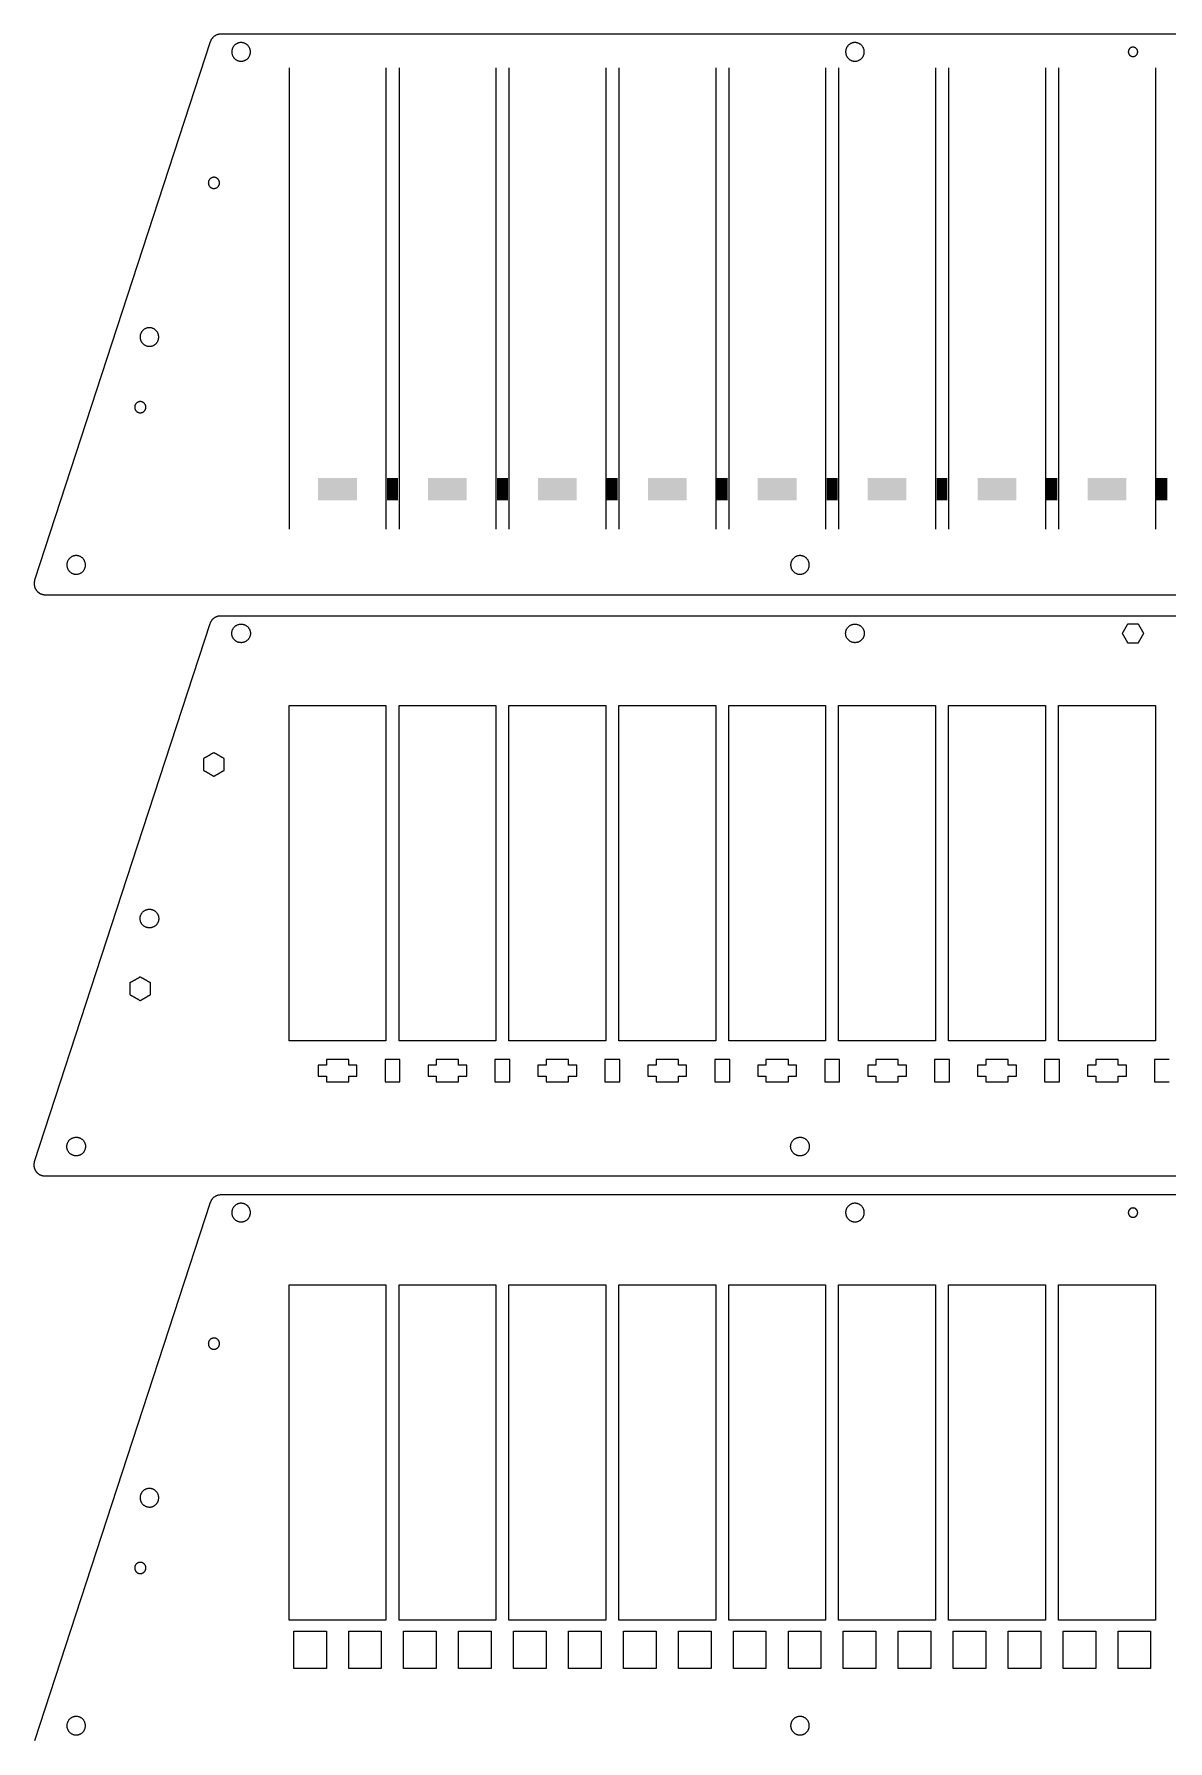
# Model space of a CAD drawing. Header units: inches. Extents: x -37.5 to 58.1, y -26.7 to 54.4.
# Drawn here: x 13.92 to 25.9, y 12.72 to 30.75 of the extents above; entities that cross this region are included whole.
import ezdxf

# ---------------------------------------------------------------- set-up
doc = ezdxf.new("R2010")
doc.units = ezdxf.units.IN
doc.header["$MEASUREMENT"] = 0
for name, color, linetype, true_color in [('black', 250, 'Continuous', 0x191919), ('cut clear acryl', 1, 'Continuous', 0xfb0007), ('cut white', 1, 'Continuous', 0xfb0007), ('Layer 06', 5, 'Continuous', 0x0000ff)]:
    doc.layers.add(name, color=color, linetype=linetype, true_color=true_color)

msp = doc.modelspace()

# ---------------------------------------------------------------- hatches: boundary and pattern name
at = {"layer": 'Layer 06', "true_color": 0x000000}
for points in [[(16.922, 26.038), (16.922, 26.061), (17.332, 26.061), (17.332, 26.037)], [(17.65, 26.038), (17.65, 26.061), (17.765, 26.061), (17.765, 26.037)], [(18.084, 26.038), (18.084, 26.061), (18.493, 26.061), (18.493, 26.037)], [(18.811, 26.038), (18.811, 26.061), (18.927, 26.061), (18.927, 26.037)], [(19.245, 26.038), (19.245, 26.061), (19.654, 26.061), (19.654, 26.037)], [(19.972, 26.038), (19.972, 26.061), (20.088, 26.061), (20.088, 26.037)], [(20.406, 26.038), (20.406, 26.061), (20.816, 26.061), (20.816, 26.037)], [(21.134, 26.038), (21.134, 26.061), (21.25, 26.061), (21.25, 26.037)], [(21.568, 26.038), (21.568, 26.061), (21.977, 26.061), (21.977, 26.037)], [(22.295, 26.038), (22.295, 26.061), (22.411, 26.061), (22.411, 26.037)], [(22.729, 26.038), (22.729, 26.061), (23.139, 26.061), (23.139, 26.037)], [(23.457, 26.038), (23.457, 26.061), (23.572, 26.061), (23.572, 26.037)], [(23.891, 26.038), (23.891, 26.061), (24.3, 26.061), (24.3, 26.037)], [(24.618, 26.038), (24.618, 26.061), (24.734, 26.061), (24.734, 26.037)], [(25.052, 26.038), (25.052, 26.061), (25.462, 26.061), (25.462, 26.037)], [(25.78, 26.038), (25.78, 26.061), (25.895, 26.061), (25.895, 26.037)]]:
    msp.add_hatch(color=18, dxfattribs=at).paths.add_polyline_path(points, flags=0)
at = {"layer": 'Layer 06', "true_color": 0x141414}
for points in [[(16.922, 26.014), (16.922, 26.038), (17.332, 26.037), (17.332, 26.014)], [(17.65, 26.014), (17.65, 26.038), (17.765, 26.037), (17.765, 26.014)], [(18.084, 26.014), (18.084, 26.038), (18.493, 26.037), (18.493, 26.014)], [(18.811, 26.014), (18.811, 26.038), (18.927, 26.037), (18.927, 26.014)], [(19.245, 26.014), (19.245, 26.038), (19.654, 26.037), (19.654, 26.014)], [(19.972, 26.014), (19.972, 26.038), (20.088, 26.037), (20.088, 26.014)], [(20.406, 26.014), (20.406, 26.038), (20.816, 26.037), (20.816, 26.014)], [(21.134, 26.014), (21.134, 26.038), (21.25, 26.037), (21.25, 26.014)], [(21.568, 26.014), (21.568, 26.038), (21.977, 26.037), (21.977, 26.014)], [(22.295, 26.014), (22.295, 26.038), (22.411, 26.037), (22.411, 26.014)], [(22.729, 26.014), (22.729, 26.038), (23.139, 26.037), (23.139, 26.014)], [(23.457, 26.014), (23.457, 26.038), (23.572, 26.037), (23.572, 26.014)], [(23.891, 26.014), (23.891, 26.038), (24.3, 26.037), (24.3, 26.014)], [(24.618, 26.014), (24.618, 26.038), (24.734, 26.037), (24.734, 26.014)], [(25.052, 26.014), (25.052, 26.038), (25.462, 26.037), (25.462, 26.014)], [(25.78, 26.014), (25.78, 26.038), (25.895, 26.037), (25.895, 26.014)]]:
    msp.add_hatch(color=250, dxfattribs=at).paths.add_polyline_path(points, flags=0)
at = {"layer": 'Layer 06', "true_color": 0x2d2d2d}
for points in [[(16.922, 25.99), (16.922, 26.014), (17.332, 26.014), (17.332, 25.99)], [(17.65, 25.99), (17.65, 26.014), (17.765, 26.014), (17.765, 25.99)], [(18.084, 25.99), (18.084, 26.014), (18.493, 26.014), (18.493, 25.99)], [(18.811, 25.99), (18.811, 26.014), (18.927, 26.014), (18.927, 25.99)], [(19.245, 25.99), (19.245, 26.014), (19.654, 26.014), (19.654, 25.99)], [(19.972, 25.99), (19.972, 26.014), (20.088, 26.014), (20.088, 25.99)], [(20.406, 25.99), (20.406, 26.014), (20.816, 26.014), (20.816, 25.99)], [(21.134, 25.99), (21.134, 26.014), (21.25, 26.014), (21.25, 25.99)], [(21.568, 25.99), (21.568, 26.014), (21.977, 26.014), (21.977, 25.99)], [(22.295, 25.99), (22.295, 26.014), (22.411, 26.014), (22.411, 25.99)], [(22.729, 25.99), (22.729, 26.014), (23.139, 26.014), (23.139, 25.99)], [(23.457, 25.99), (23.457, 26.014), (23.572, 26.014), (23.572, 25.99)], [(23.891, 25.99), (23.891, 26.014), (24.3, 26.014), (24.3, 25.99)], [(24.618, 25.99), (24.618, 26.014), (24.734, 26.014), (24.734, 25.99)], [(25.052, 25.99), (25.052, 26.014), (25.462, 26.014), (25.462, 25.99)], [(25.78, 25.99), (25.78, 26.014), (25.895, 26.014), (25.895, 25.99)]]:
    msp.add_hatch(color=250, dxfattribs=at).paths.add_polyline_path(points, flags=0)
at = {"layer": 'Layer 06', "true_color": 0x3c3c3c}
for points in [[(16.922, 25.967), (16.922, 25.99), (17.332, 25.99), (17.332, 25.967)], [(17.65, 25.967), (17.65, 25.99), (17.765, 25.99), (17.765, 25.967)], [(18.084, 25.967), (18.084, 25.99), (18.493, 25.99), (18.493, 25.967)], [(18.811, 25.967), (18.811, 25.99), (18.927, 25.99), (18.927, 25.967)], [(19.245, 25.967), (19.245, 25.99), (19.654, 25.99), (19.654, 25.967)], [(19.972, 25.967), (19.972, 25.99), (20.088, 25.99), (20.088, 25.967)], [(20.406, 25.967), (20.406, 25.99), (20.816, 25.99), (20.816, 25.967)], [(21.134, 25.967), (21.134, 25.99), (21.25, 25.99), (21.25, 25.967)], [(21.568, 25.967), (21.568, 25.99), (21.977, 25.99), (21.977, 25.967)], [(22.295, 25.967), (22.295, 25.99), (22.411, 25.99), (22.411, 25.967)], [(22.729, 25.967), (22.729, 25.99), (23.139, 25.99), (23.139, 25.967)], [(23.457, 25.967), (23.457, 25.99), (23.572, 25.99), (23.572, 25.967)], [(23.891, 25.967), (23.891, 25.99), (24.3, 25.99), (24.3, 25.967)], [(24.618, 25.967), (24.618, 25.99), (24.734, 25.99), (24.734, 25.967)], [(25.052, 25.967), (25.052, 25.99), (25.462, 25.99), (25.462, 25.967)], [(25.78, 25.967), (25.78, 25.99), (25.895, 25.99), (25.895, 25.967)]]:
    msp.add_hatch(color=250, dxfattribs=at).paths.add_polyline_path(points, flags=0)
at = {"layer": 'Layer 06', "true_color": 0x505050}
for points in [[(16.922, 25.943), (16.922, 25.967), (17.332, 25.967), (17.332, 25.943)], [(17.65, 25.943), (17.65, 25.967), (17.765, 25.967), (17.765, 25.943)], [(18.084, 25.943), (18.084, 25.967), (18.493, 25.967), (18.493, 25.943)], [(18.811, 25.943), (18.811, 25.967), (18.927, 25.967), (18.927, 25.943)], [(19.245, 25.943), (19.245, 25.967), (19.654, 25.967), (19.654, 25.943)], [(19.972, 25.943), (19.972, 25.967), (20.088, 25.967), (20.088, 25.943)], [(20.406, 25.943), (20.406, 25.967), (20.816, 25.967), (20.816, 25.943)], [(21.134, 25.943), (21.134, 25.967), (21.25, 25.967), (21.25, 25.943)], [(21.568, 25.943), (21.568, 25.967), (21.977, 25.967), (21.977, 25.943)], [(22.295, 25.943), (22.295, 25.967), (22.411, 25.967), (22.411, 25.943)], [(22.729, 25.943), (22.729, 25.967), (23.139, 25.967), (23.139, 25.943)], [(23.457, 25.943), (23.457, 25.967), (23.572, 25.967), (23.572, 25.943)], [(23.891, 25.943), (23.891, 25.967), (24.3, 25.967), (24.3, 25.943)], [(24.618, 25.943), (24.618, 25.967), (24.734, 25.967), (24.734, 25.943)], [(25.052, 25.943), (25.052, 25.967), (25.462, 25.967), (25.462, 25.943)], [(25.78, 25.943), (25.78, 25.967), (25.895, 25.967), (25.895, 25.943)]]:
    msp.add_hatch(color=251, dxfattribs=at).paths.add_polyline_path(points, flags=0)
at = {"layer": 'Layer 06', "true_color": 0x5f5f5f}
for points in [[(16.922, 25.943), (17.332, 25.943), (17.332, 25.919), (16.922, 25.92)], [(17.65, 25.943), (17.765, 25.943), (17.765, 25.919), (17.65, 25.92)], [(18.084, 25.943), (18.493, 25.943), (18.493, 25.919), (18.084, 25.92)], [(18.811, 25.943), (18.927, 25.943), (18.927, 25.919), (18.811, 25.92)], [(19.245, 25.943), (19.654, 25.943), (19.654, 25.919), (19.245, 25.92)], [(19.972, 25.943), (20.088, 25.943), (20.088, 25.919), (19.972, 25.92)], [(20.406, 25.943), (20.816, 25.943), (20.816, 25.919), (20.406, 25.92)], [(21.134, 25.943), (21.25, 25.943), (21.25, 25.919), (21.134, 25.92)], [(21.568, 25.943), (21.977, 25.943), (21.977, 25.919), (21.568, 25.92)], [(22.295, 25.943), (22.411, 25.943), (22.411, 25.919), (22.295, 25.92)], [(22.729, 25.943), (23.139, 25.943), (23.139, 25.919), (22.729, 25.92)], [(23.457, 25.943), (23.572, 25.943), (23.572, 25.919), (23.457, 25.92)], [(23.891, 25.943), (24.3, 25.943), (24.3, 25.919), (23.891, 25.92)], [(24.618, 25.943), (24.734, 25.943), (24.734, 25.919), (24.618, 25.92)], [(25.052, 25.943), (25.462, 25.943), (25.462, 25.919), (25.052, 25.92)], [(25.78, 25.943), (25.895, 25.943), (25.895, 25.919), (25.78, 25.92)]]:
    msp.add_hatch(color=251, dxfattribs=at).paths.add_polyline_path(points, flags=0)
at = {"layer": 'Layer 06', "true_color": 0x7d7d7d}
for points in [[(16.922, 25.896), (16.922, 25.92), (17.332, 25.919), (17.332, 25.896)], [(17.65, 25.896), (17.65, 25.92), (17.765, 25.919), (17.765, 25.896)], [(18.084, 25.896), (18.084, 25.92), (18.493, 25.919), (18.493, 25.896)], [(18.811, 25.896), (18.811, 25.92), (18.927, 25.919), (18.927, 25.896)], [(19.245, 25.896), (19.245, 25.92), (19.654, 25.919), (19.654, 25.896)], [(19.972, 25.896), (19.972, 25.92), (20.088, 25.919), (20.088, 25.896)], [(20.406, 25.896), (20.406, 25.92), (20.816, 25.919), (20.816, 25.896)], [(21.134, 25.896), (21.134, 25.92), (21.25, 25.919), (21.25, 25.896)], [(21.568, 25.896), (21.568, 25.92), (21.977, 25.919), (21.977, 25.896)], [(22.295, 25.896), (22.295, 25.92), (22.411, 25.919), (22.411, 25.896)], [(22.729, 25.896), (22.729, 25.92), (23.139, 25.919), (23.139, 25.896)], [(23.457, 25.896), (23.457, 25.92), (23.572, 25.919), (23.572, 25.896)], [(23.891, 25.896), (23.891, 25.92), (24.3, 25.919), (24.3, 25.896)], [(24.618, 25.896), (24.618, 25.92), (24.734, 25.919), (24.734, 25.896)], [(25.052, 25.896), (25.052, 25.92), (25.462, 25.919), (25.462, 25.896)], [(25.78, 25.896), (25.78, 25.92), (25.895, 25.919), (25.895, 25.896)]]:
    msp.add_hatch(color=8, dxfattribs=at).paths.add_polyline_path(points, flags=0)
at = {"layer": 'Layer 06', "true_color": 0x969696}
for points in [[(16.922, 25.872), (16.922, 25.896), (17.332, 25.896), (17.332, 25.872)], [(17.65, 25.872), (17.65, 25.896), (17.765, 25.896), (17.765, 25.872)], [(18.084, 25.872), (18.084, 25.896), (18.493, 25.896), (18.493, 25.872)], [(18.811, 25.872), (18.811, 25.896), (18.927, 25.896), (18.927, 25.872)], [(19.245, 25.872), (19.245, 25.896), (19.654, 25.896), (19.654, 25.872)], [(19.972, 25.872), (19.972, 25.896), (20.088, 25.896), (20.088, 25.872)], [(20.406, 25.872), (20.406, 25.896), (20.816, 25.896), (20.816, 25.872)], [(21.134, 25.872), (21.134, 25.896), (21.25, 25.896), (21.25, 25.872)], [(21.568, 25.872), (21.568, 25.896), (21.977, 25.896), (21.977, 25.872)], [(22.295, 25.872), (22.295, 25.896), (22.411, 25.896), (22.411, 25.872)], [(22.729, 25.872), (22.729, 25.896), (23.139, 25.896), (23.139, 25.872)], [(23.457, 25.872), (23.457, 25.896), (23.572, 25.896), (23.572, 25.872)], [(23.891, 25.872), (23.891, 25.896), (24.3, 25.896), (24.3, 25.872)], [(24.618, 25.872), (24.618, 25.896), (24.734, 25.896), (24.734, 25.872)], [(25.052, 25.872), (25.052, 25.896), (25.462, 25.896), (25.462, 25.872)], [(25.78, 25.872), (25.78, 25.896), (25.895, 25.896), (25.895, 25.872)]]:
    msp.add_hatch(color=252, dxfattribs=at).paths.add_polyline_path(points, flags=0)
at = {"layer": 'Layer 06', "true_color": 0xafafaf}
for points in [[(16.922, 25.872), (17.332, 25.872), (17.332, 25.848), (16.922, 25.849)], [(17.65, 25.872), (17.765, 25.872), (17.765, 25.848), (17.65, 25.849)], [(18.084, 25.872), (18.493, 25.872), (18.493, 25.848), (18.084, 25.849)], [(18.811, 25.872), (18.927, 25.872), (18.927, 25.848), (18.811, 25.849)], [(19.245, 25.872), (19.654, 25.872), (19.654, 25.848), (19.245, 25.849)], [(19.972, 25.872), (20.088, 25.872), (20.088, 25.848), (19.972, 25.849)], [(20.406, 25.872), (20.816, 25.872), (20.816, 25.848), (20.406, 25.849)], [(21.134, 25.872), (21.25, 25.872), (21.25, 25.848), (21.134, 25.849)], [(21.568, 25.872), (21.977, 25.872), (21.977, 25.848), (21.568, 25.849)], [(22.295, 25.872), (22.411, 25.872), (22.411, 25.848), (22.295, 25.849)], [(22.729, 25.872), (23.139, 25.872), (23.139, 25.848), (22.729, 25.849)], [(23.457, 25.872), (23.572, 25.872), (23.572, 25.848), (23.457, 25.849)], [(23.891, 25.872), (24.3, 25.872), (24.3, 25.848), (23.891, 25.849)], [(24.618, 25.872), (24.734, 25.872), (24.734, 25.848), (24.618, 25.849)], [(25.052, 25.872), (25.462, 25.872), (25.462, 25.848), (25.052, 25.849)], [(25.78, 25.872), (25.895, 25.872), (25.895, 25.848), (25.78, 25.849)]]:
    msp.add_hatch(color=253, dxfattribs=at).paths.add_polyline_path(points, flags=0)
at = {"layer": 'Layer 06', "true_color": 0xc8c8c8}
for points in [[(16.922, 25.849), (17.332, 25.848), (17.332, 25.825), (16.922, 25.825)], [(17.65, 25.849), (17.765, 25.848), (17.765, 25.825), (17.65, 25.825)], [(18.084, 25.849), (18.493, 25.848), (18.493, 25.825), (18.084, 25.825)], [(18.811, 25.849), (18.927, 25.848), (18.927, 25.825), (18.811, 25.825)], [(19.245, 25.849), (19.654, 25.848), (19.654, 25.825), (19.245, 25.825)], [(19.972, 25.849), (20.088, 25.848), (20.088, 25.825), (19.972, 25.825)], [(20.406, 25.849), (20.816, 25.848), (20.816, 25.825), (20.406, 25.825)], [(21.134, 25.849), (21.25, 25.848), (21.25, 25.825), (21.134, 25.825)], [(21.568, 25.849), (21.977, 25.848), (21.977, 25.825), (21.568, 25.825)], [(22.295, 25.849), (22.411, 25.848), (22.411, 25.825), (22.295, 25.825)], [(22.729, 25.849), (23.139, 25.848), (23.139, 25.825), (22.729, 25.825)], [(23.457, 25.849), (23.572, 25.848), (23.572, 25.825), (23.457, 25.825)], [(23.891, 25.849), (24.3, 25.848), (24.3, 25.825), (23.891, 25.825)], [(24.618, 25.849), (24.734, 25.848), (24.734, 25.825), (24.618, 25.825)], [(25.052, 25.849), (25.462, 25.848), (25.462, 25.825), (25.052, 25.825)], [(25.78, 25.849), (25.895, 25.848), (25.895, 25.825), (25.78, 25.825)]]:
    msp.add_hatch(color=9, dxfattribs=at).paths.add_polyline_path(points, flags=0)

# ---------------------------------------------------------------- linework, layer by layer
at = {"layer": 'black'}
for points in [[(16.615, 20.114), (16.615, 21.885), (16.615, 23.657)], [(16.615, 23.657), (17.127, 23.657), (17.639, 23.657)], [(17.639, 23.657), (17.639, 21.885), (17.639, 20.114)], [(17.777, 20.114), (17.777, 21.885), (17.777, 23.657)], [(17.777, 23.657), (18.288, 23.657), (18.8, 23.657)], [(18.8, 23.657), (18.8, 21.885), (18.8, 20.114)], [(18.938, 20.114), (18.938, 21.885), (18.938, 23.657)], [(18.938, 23.657), (19.45, 23.657), (19.962, 23.657)], [(19.962, 23.657), (19.962, 21.885), (19.962, 20.114)], [(20.099, 20.114), (20.099, 21.885), (20.099, 23.657)], [(20.099, 23.657), (20.611, 23.657), (21.123, 23.657)], [(21.123, 23.657), (21.123, 21.885), (21.123, 20.114)], [(21.261, 20.114), (21.261, 21.885), (21.261, 23.657)], [(21.261, 23.657), (21.773, 23.657), (22.284, 23.657)], [(22.284, 23.657), (22.284, 21.885), (22.284, 20.114)], [(22.422, 20.114), (22.422, 21.885), (22.422, 23.657)], [(22.422, 23.657), (22.934, 23.657), (23.446, 23.657)], [(23.446, 23.657), (23.446, 21.885), (23.446, 20.114)], [(23.584, 20.114), (23.584, 21.885), (23.584, 23.657)], [(23.584, 23.657), (24.095, 23.657), (24.607, 23.657)], [(24.607, 23.657), (24.607, 21.885), (24.607, 20.114)], [(24.745, 20.114), (24.745, 21.885), (24.745, 23.657)], [(24.745, 23.657), (25.257, 23.657), (25.769, 23.657)], [(25.769, 23.657), (25.769, 21.885), (25.769, 20.114)], [(17.639, 20.114), (17.127, 20.114), (16.615, 20.114)], [(18.8, 20.114), (18.288, 20.114), (17.777, 20.114)], [(19.962, 20.114), (19.45, 20.114), (18.938, 20.114)], [(21.123, 20.114), (20.611, 20.114), (20.099, 20.114)], [(22.284, 20.114), (21.773, 20.114), (21.261, 20.114)], [(23.446, 20.114), (22.934, 20.114), (22.422, 20.114)], [(24.607, 20.114), (24.095, 20.114), (23.584, 20.114)], [(25.769, 20.114), (25.257, 20.114), (24.745, 20.114)]]:
    msp.add_open_spline(points, degree=2, dxfattribs=at)
at = {"layer": 'cut clear acryl'}
for p, q in [((16.615, 30.394), (16.615, 25.519)), ((17.639, 30.394), (17.639, 25.519)), ((17.777, 30.394), (17.777, 25.519)), ((18.8, 30.394), (18.8, 25.519)), ((18.938, 30.394), (18.938, 25.519)), ((19.962, 30.394), (19.962, 25.519)), ((20.099, 30.394), (20.099, 25.519)), ((21.123, 30.394), (21.123, 25.519)), ((21.261, 30.394), (21.261, 25.519)), ((22.284, 30.394), (22.284, 25.519)), ((22.422, 30.394), (22.422, 25.519)), ((23.446, 30.394), (23.446, 25.519)), ((23.584, 30.394), (23.584, 25.519)), ((24.607, 30.394), (24.607, 25.519)), ((24.745, 30.394), (24.745, 25.519)), ((25.769, 30.394), (25.769, 25.519))]:
    msp.add_line(p, q, dxfattribs=at)
at = {"layer": 'cut white'}
for p, q in [((15.782, 30.669), (15.015, 28.317)), ((15.015, 28.317), (13.927, 24.982)), ((15.015, 22.173), (15.782, 24.525)), ((13.927, 18.838), (15.015, 22.173)), ((15.782, 18.405), (15.015, 16.053)), ((15.015, 16.053), (13.927, 12.718))]:
    msp.add_line(p, q, dxfattribs=at)
for points in [[(15.894, 30.751), (15.809, 30.751), (15.782, 30.669)], [(15.782, 24.525), (15.809, 24.606), (15.894, 24.606)], [(15.894, 18.486), (15.809, 18.486), (15.782, 18.405)]]:
    msp.add_rational_spline(points, [1, 0.809348720072, 1], degree=2, dxfattribs=at)
for points in [[(35.781, 30.751), (25.838, 30.751), (15.894, 30.751)], [(14.04, 24.827), (25.838, 24.827), (37.636, 24.827)], [(15.894, 24.606), (25.838, 24.606), (35.781, 24.606)], [(25.476, 24.517), (25.447, 24.468), (25.419, 24.419)], [(25.419, 24.419), (25.447, 24.37), (25.476, 24.321)], [(25.589, 24.517), (25.532, 24.517), (25.476, 24.517)], [(25.646, 24.419), (25.618, 24.468), (25.589, 24.517)], [(25.589, 24.321), (25.618, 24.37), (25.646, 24.419)], [(25.476, 24.321), (25.532, 24.321), (25.589, 24.321)], [(15.821, 23.159), (15.766, 23.128), (15.712, 23.097)], [(15.712, 23.097), (15.712, 23.034), (15.712, 22.972)], [(15.929, 23.097), (15.875, 23.128), (15.821, 23.159)], [(15.929, 22.972), (15.929, 23.034), (15.929, 23.097)], [(15.712, 22.972), (15.766, 22.941), (15.821, 22.909)], [(15.821, 22.909), (15.875, 22.941), (15.929, 22.972)], [(15.043, 20.789), (14.989, 20.758), (14.934, 20.727)], [(15.151, 20.727), (15.097, 20.758), (15.043, 20.789)], [(14.934, 20.727), (14.934, 20.664), (14.934, 20.602)], [(14.934, 20.602), (14.989, 20.571), (15.043, 20.539)], [(15.043, 20.539), (15.097, 20.571), (15.151, 20.602)], [(15.151, 20.602), (15.151, 20.664), (15.151, 20.727)], [(17.009, 19.858), (16.966, 19.858), (16.922, 19.858)], [(16.922, 19.858), (16.922, 19.799), (16.922, 19.74)], [(17.245, 19.917), (17.127, 19.917), (17.009, 19.917)], [(17.009, 19.917), (17.009, 19.887), (17.009, 19.858)], [(17.245, 19.858), (17.245, 19.887), (17.245, 19.917)], [(17.332, 19.858), (17.288, 19.858), (17.245, 19.858)], [(17.332, 19.74), (17.332, 19.799), (17.332, 19.858)], [(17.629, 19.917), (17.629, 19.799), (17.629, 19.681)], [(17.786, 19.917), (17.708, 19.917), (17.629, 19.917)], [(17.786, 19.681), (17.786, 19.799), (17.786, 19.917)], [(18.17, 19.858), (18.127, 19.858), (18.084, 19.858)], [(18.084, 19.858), (18.084, 19.799), (18.084, 19.74)], [(18.406, 19.917), (18.288, 19.917), (18.17, 19.917)], [(18.17, 19.917), (18.17, 19.887), (18.17, 19.858)], [(18.406, 19.858), (18.406, 19.887), (18.406, 19.917)], [(18.493, 19.858), (18.45, 19.858), (18.406, 19.858)], [(18.493, 19.74), (18.493, 19.799), (18.493, 19.858)], [(18.948, 19.917), (18.869, 19.917), (18.79, 19.917)], [(18.79, 19.917), (18.79, 19.799), (18.79, 19.681)], [(18.948, 19.681), (18.948, 19.799), (18.948, 19.917)], [(19.332, 19.858), (19.288, 19.858), (19.245, 19.858)], [(19.245, 19.858), (19.245, 19.799), (19.245, 19.74)], [(19.568, 19.917), (19.45, 19.917), (19.332, 19.917)], [(19.332, 19.917), (19.332, 19.887), (19.332, 19.858)], [(19.568, 19.858), (19.568, 19.887), (19.568, 19.917)], [(19.654, 19.858), (19.611, 19.858), (19.568, 19.858)], [(19.654, 19.74), (19.654, 19.799), (19.654, 19.858)], [(19.952, 19.917), (19.952, 19.799), (19.952, 19.681)], [(20.109, 19.917), (20.03, 19.917), (19.952, 19.917)], [(20.109, 19.681), (20.109, 19.799), (20.109, 19.917)], [(20.493, 19.858), (20.45, 19.858), (20.406, 19.858)], [(20.406, 19.858), (20.406, 19.799), (20.406, 19.74)], [(20.729, 19.917), (20.611, 19.917), (20.493, 19.917)], [(20.493, 19.917), (20.493, 19.887), (20.493, 19.858)], [(20.729, 19.858), (20.729, 19.887), (20.729, 19.917)], [(20.816, 19.858), (20.773, 19.858), (20.729, 19.858)], [(20.816, 19.74), (20.816, 19.799), (20.816, 19.858)], [(21.271, 19.917), (21.192, 19.917), (21.113, 19.917)], [(21.113, 19.917), (21.113, 19.799), (21.113, 19.681)], [(21.271, 19.681), (21.271, 19.799), (21.271, 19.917)], [(21.654, 19.858), (21.611, 19.858), (21.568, 19.858)], [(21.568, 19.858), (21.568, 19.799), (21.568, 19.74)], [(21.891, 19.917), (21.773, 19.917), (21.654, 19.917)], [(21.654, 19.917), (21.654, 19.887), (21.654, 19.858)], [(21.891, 19.858), (21.891, 19.887), (21.891, 19.917)], [(21.977, 19.858), (21.934, 19.858), (21.891, 19.858)], [(21.977, 19.74), (21.977, 19.799), (21.977, 19.858)], [(22.275, 19.917), (22.275, 19.799), (22.275, 19.681)], [(22.432, 19.917), (22.353, 19.917), (22.275, 19.917)], [(22.432, 19.681), (22.432, 19.799), (22.432, 19.917)], [(22.816, 19.858), (22.773, 19.858), (22.729, 19.858)], [(22.729, 19.858), (22.729, 19.799), (22.729, 19.74)], [(23.052, 19.917), (22.934, 19.917), (22.816, 19.917)], [(22.816, 19.917), (22.816, 19.887), (22.816, 19.858)], [(23.052, 19.858), (23.052, 19.887), (23.052, 19.917)], [(23.139, 19.858), (23.095, 19.858), (23.052, 19.858)], [(23.139, 19.74), (23.139, 19.799), (23.139, 19.858)], [(23.593, 19.917), (23.515, 19.917), (23.436, 19.917)], [(23.436, 19.917), (23.436, 19.799), (23.436, 19.681)], [(23.593, 19.681), (23.593, 19.799), (23.593, 19.917)], [(23.977, 19.858), (23.934, 19.858), (23.891, 19.858)], [(23.891, 19.858), (23.891, 19.799), (23.891, 19.74)], [(24.214, 19.917), (24.095, 19.917), (23.977, 19.917)], [(23.977, 19.917), (23.977, 19.887), (23.977, 19.858)], [(24.214, 19.858), (24.214, 19.887), (24.214, 19.917)], [(24.3, 19.858), (24.257, 19.858), (24.214, 19.858)], [(24.3, 19.74), (24.3, 19.799), (24.3, 19.858)], [(24.597, 19.917), (24.597, 19.799), (24.597, 19.681)], [(24.755, 19.917), (24.676, 19.917), (24.597, 19.917)], [(24.755, 19.681), (24.755, 19.799), (24.755, 19.917)], [(25.139, 19.858), (25.095, 19.858), (25.052, 19.858)], [(25.052, 19.858), (25.052, 19.799), (25.052, 19.74)], [(25.375, 19.917), (25.257, 19.917), (25.139, 19.917)], [(25.139, 19.917), (25.139, 19.887), (25.139, 19.858)], [(25.375, 19.858), (25.375, 19.887), (25.375, 19.917)], [(25.462, 19.858), (25.418, 19.858), (25.375, 19.858)], [(25.462, 19.74), (25.462, 19.799), (25.462, 19.858)], [(25.916, 19.917), (25.838, 19.917), (25.759, 19.917)], [(25.759, 19.917), (25.759, 19.799), (25.759, 19.681)], [(16.922, 19.74), (16.966, 19.74), (17.009, 19.74)], [(17.009, 19.74), (17.009, 19.71), (17.009, 19.681)], [(17.009, 19.681), (17.127, 19.681), (17.245, 19.681)], [(17.245, 19.681), (17.245, 19.71), (17.245, 19.74)], [(17.245, 19.74), (17.288, 19.74), (17.332, 19.74)], [(17.629, 19.681), (17.708, 19.681), (17.786, 19.681)], [(18.084, 19.74), (18.127, 19.74), (18.17, 19.74)], [(18.17, 19.74), (18.17, 19.71), (18.17, 19.681)], [(18.17, 19.681), (18.288, 19.681), (18.406, 19.681)], [(18.406, 19.681), (18.406, 19.71), (18.406, 19.74)], [(18.406, 19.74), (18.45, 19.74), (18.493, 19.74)], [(18.79, 19.681), (18.869, 19.681), (18.948, 19.681)], [(19.245, 19.74), (19.288, 19.74), (19.332, 19.74)], [(19.332, 19.74), (19.332, 19.71), (19.332, 19.681)], [(19.332, 19.681), (19.45, 19.681), (19.568, 19.681)], [(19.568, 19.681), (19.568, 19.71), (19.568, 19.74)], [(19.568, 19.74), (19.611, 19.74), (19.654, 19.74)], [(19.952, 19.681), (20.03, 19.681), (20.109, 19.681)], [(20.406, 19.74), (20.45, 19.74), (20.493, 19.74)], [(20.493, 19.74), (20.493, 19.71), (20.493, 19.681)], [(20.493, 19.681), (20.611, 19.681), (20.729, 19.681)], [(20.729, 19.681), (20.729, 19.71), (20.729, 19.74)], [(20.729, 19.74), (20.773, 19.74), (20.816, 19.74)], [(21.113, 19.681), (21.192, 19.681), (21.271, 19.681)], [(21.568, 19.74), (21.611, 19.74), (21.654, 19.74)], [(21.654, 19.74), (21.654, 19.71), (21.654, 19.681)], [(21.654, 19.681), (21.773, 19.681), (21.891, 19.681)], [(21.891, 19.681), (21.891, 19.71), (21.891, 19.74)], [(21.891, 19.74), (21.934, 19.74), (21.977, 19.74)], [(22.275, 19.681), (22.353, 19.681), (22.432, 19.681)], [(22.729, 19.74), (22.773, 19.74), (22.816, 19.74)], [(22.816, 19.74), (22.816, 19.71), (22.816, 19.681)], [(22.816, 19.681), (22.934, 19.681), (23.052, 19.681)], [(23.052, 19.681), (23.052, 19.71), (23.052, 19.74)], [(23.052, 19.74), (23.095, 19.74), (23.139, 19.74)], [(23.436, 19.681), (23.515, 19.681), (23.593, 19.681)], [(23.891, 19.74), (23.934, 19.74), (23.977, 19.74)], [(23.977, 19.74), (23.977, 19.71), (23.977, 19.681)], [(23.977, 19.681), (24.095, 19.681), (24.214, 19.681)], [(24.214, 19.681), (24.214, 19.71), (24.214, 19.74)], [(24.214, 19.74), (24.257, 19.74), (24.3, 19.74)], [(24.597, 19.681), (24.676, 19.681), (24.755, 19.681)], [(25.052, 19.74), (25.095, 19.74), (25.139, 19.74)], [(25.139, 19.74), (25.139, 19.71), (25.139, 19.681)], [(25.139, 19.681), (25.257, 19.681), (25.375, 19.681)], [(25.375, 19.681), (25.375, 19.71), (25.375, 19.74)], [(25.375, 19.74), (25.418, 19.74), (25.462, 19.74)], [(25.759, 19.681), (25.838, 19.681), (25.916, 19.681)], [(37.636, 18.683), (25.838, 18.683), (14.04, 18.683)], [(35.781, 18.486), (25.838, 18.486), (15.894, 18.486)], [(16.615, 13.994), (16.615, 15.766), (16.615, 17.537)], [(16.615, 17.537), (17.127, 17.537), (17.639, 17.537)], [(17.639, 17.537), (17.639, 15.766), (17.639, 13.994)], [(17.777, 13.994), (17.777, 15.766), (17.777, 17.537)], [(17.777, 17.537), (18.288, 17.537), (18.8, 17.537)], [(18.8, 17.537), (18.8, 15.766), (18.8, 13.994)], [(18.938, 13.994), (18.938, 15.766), (18.938, 17.537)], [(18.938, 17.537), (19.45, 17.537), (19.962, 17.537)], [(19.962, 17.537), (19.962, 15.766), (19.962, 13.994)], [(20.099, 13.994), (20.099, 15.766), (20.099, 17.537)], [(20.099, 17.537), (20.611, 17.537), (21.123, 17.537)], [(21.123, 17.537), (21.123, 15.766), (21.123, 13.994)], [(21.261, 13.994), (21.261, 15.766), (21.261, 17.537)], [(21.261, 17.537), (21.773, 17.537), (22.284, 17.537)], [(22.284, 17.537), (22.284, 15.766), (22.284, 13.994)], [(22.422, 13.994), (22.422, 15.766), (22.422, 17.537)], [(22.422, 17.537), (22.934, 17.537), (23.446, 17.537)], [(23.446, 17.537), (23.446, 15.766), (23.446, 13.994)], [(23.584, 13.994), (23.584, 15.766), (23.584, 17.537)], [(23.584, 17.537), (24.095, 17.537), (24.607, 17.537)], [(24.607, 17.537), (24.607, 15.766), (24.607, 13.994)], [(24.745, 13.994), (24.745, 15.766), (24.745, 17.537)], [(24.745, 17.537), (25.257, 17.537), (25.769, 17.537)], [(25.769, 17.537), (25.769, 15.766), (25.769, 13.994)], [(17.639, 13.994), (17.127, 13.994), (16.615, 13.994)], [(18.8, 13.994), (18.288, 13.994), (17.777, 13.994)], [(19.962, 13.994), (19.45, 13.994), (18.938, 13.994)], [(21.123, 13.994), (20.611, 13.994), (20.099, 13.994)], [(22.284, 13.994), (21.773, 13.994), (21.261, 13.994)], [(23.446, 13.994), (22.934, 13.994), (22.422, 13.994)], [(24.607, 13.994), (24.095, 13.994), (23.584, 13.994)], [(25.769, 13.994), (25.257, 13.994), (24.745, 13.994)], [(16.664, 13.482), (16.664, 13.679), (16.664, 13.876)], [(16.664, 13.876), (16.837, 13.876), (17.009, 13.876)], [(17.009, 13.876), (17.009, 13.679), (17.009, 13.482)], [(17.245, 13.482), (17.245, 13.679), (17.245, 13.876)], [(17.245, 13.876), (17.417, 13.876), (17.59, 13.876)], [(17.59, 13.876), (17.59, 13.679), (17.59, 13.482)], [(17.826, 13.482), (17.826, 13.679), (17.826, 13.876)], [(17.826, 13.876), (17.998, 13.876), (18.17, 13.876)], [(18.17, 13.876), (18.17, 13.679), (18.17, 13.482)], [(18.406, 13.482), (18.406, 13.679), (18.406, 13.876)], [(18.406, 13.876), (18.579, 13.876), (18.751, 13.876)], [(18.751, 13.876), (18.751, 13.679), (18.751, 13.482)], [(18.987, 13.482), (18.987, 13.679), (18.987, 13.876)], [(18.987, 13.876), (19.159, 13.876), (19.332, 13.876)], [(19.332, 13.876), (19.332, 13.679), (19.332, 13.482)], [(19.568, 13.482), (19.568, 13.679), (19.568, 13.876)], [(19.568, 13.876), (19.74, 13.876), (19.912, 13.876)], [(19.912, 13.876), (19.912, 13.679), (19.912, 13.482)], [(20.149, 13.482), (20.149, 13.679), (20.149, 13.876)], [(20.149, 13.876), (20.321, 13.876), (20.493, 13.876)], [(20.493, 13.876), (20.493, 13.679), (20.493, 13.482)], [(20.729, 13.482), (20.729, 13.679), (20.729, 13.876)], [(20.729, 13.876), (20.902, 13.876), (21.074, 13.876)], [(21.074, 13.876), (21.074, 13.679), (21.074, 13.482)], [(21.31, 13.482), (21.31, 13.679), (21.31, 13.876)], [(21.31, 13.876), (21.482, 13.876), (21.654, 13.876)], [(21.654, 13.876), (21.654, 13.679), (21.654, 13.482)], [(21.891, 13.482), (21.891, 13.679), (21.891, 13.876)], [(21.891, 13.876), (22.063, 13.876), (22.235, 13.876)], [(22.235, 13.876), (22.235, 13.679), (22.235, 13.482)], [(22.471, 13.482), (22.471, 13.679), (22.471, 13.876)], [(22.471, 13.876), (22.644, 13.876), (22.816, 13.876)], [(22.816, 13.876), (22.816, 13.679), (22.816, 13.482)], [(23.052, 13.482), (23.052, 13.679), (23.052, 13.876)], [(23.052, 13.876), (23.224, 13.876), (23.397, 13.876)], [(23.397, 13.876), (23.397, 13.679), (23.397, 13.482)], [(23.633, 13.482), (23.633, 13.679), (23.633, 13.876)], [(23.633, 13.876), (23.805, 13.876), (23.977, 13.876)], [(23.977, 13.876), (23.977, 13.679), (23.977, 13.482)], [(24.214, 13.482), (24.214, 13.679), (24.214, 13.876)], [(24.214, 13.876), (24.386, 13.876), (24.558, 13.876)], [(24.558, 13.876), (24.558, 13.679), (24.558, 13.482)], [(24.794, 13.482), (24.794, 13.679), (24.794, 13.876)], [(24.794, 13.876), (24.967, 13.876), (25.139, 13.876)], [(25.139, 13.876), (25.139, 13.679), (25.139, 13.482)], [(25.375, 13.482), (25.375, 13.679), (25.375, 13.876)], [(25.375, 13.876), (25.547, 13.876), (25.719, 13.876)], [(25.719, 13.876), (25.719, 13.679), (25.719, 13.482)], [(17.009, 13.482), (16.837, 13.482), (16.664, 13.482)], [(17.59, 13.482), (17.417, 13.482), (17.245, 13.482)], [(18.17, 13.482), (17.998, 13.482), (17.826, 13.482)], [(18.751, 13.482), (18.579, 13.482), (18.406, 13.482)], [(19.332, 13.482), (19.159, 13.482), (18.987, 13.482)], [(19.912, 13.482), (19.74, 13.482), (19.568, 13.482)], [(20.493, 13.482), (20.321, 13.482), (20.149, 13.482)], [(21.074, 13.482), (20.902, 13.482), (20.729, 13.482)], [(21.654, 13.482), (21.482, 13.482), (21.31, 13.482)], [(22.235, 13.482), (22.063, 13.482), (21.891, 13.482)], [(22.816, 13.482), (22.644, 13.482), (22.471, 13.482)], [(23.397, 13.482), (23.224, 13.482), (23.052, 13.482)], [(23.977, 13.482), (23.805, 13.482), (23.633, 13.482)], [(24.558, 13.482), (24.386, 13.482), (24.214, 13.482)], [(25.139, 13.482), (24.967, 13.482), (24.794, 13.482)], [(25.719, 13.482), (25.547, 13.482), (25.375, 13.482)]]:
    msp.add_open_spline(points, degree=2, dxfattribs=at)
for points, weights, knots in [([(16.207, 30.563), (16.207, 30.465), (16.108, 30.465), (16.01, 30.465), (16.01, 30.563), (16.01, 30.662), (16.108, 30.662), (16.207, 30.662), (16.207, 30.563)], [1, 0.707106781187, 1, 0.707106781187, 1, 0.707106781187, 1, 0.707106781187, 1], [-15.707963, -15.707963, -15.707963, -11.780972, -11.780972, -7.853982, -7.853982, -3.926991, -3.926991, 0, 0, 0]), ([(22.693, 30.563), (22.693, 30.465), (22.594, 30.465), (22.496, 30.465), (22.496, 30.563), (22.496, 30.662), (22.594, 30.662), (22.693, 30.662), (22.693, 30.563)], [1, 0.707106781187, 1, 0.707106781187, 1, 0.707106781187, 1, 0.707106781187, 1], [-15.707963, -15.707963, -15.707963, -11.780972, -11.780972, -7.853982, -7.853982, -3.926991, -3.926991, 0, 0, 0]), ([(25.582, 30.563), (25.582, 30.514), (25.532, 30.514), (25.483, 30.514), (25.483, 30.563), (25.483, 30.613), (25.532, 30.613), (25.582, 30.613), (25.582, 30.563)], [1, 0.707106781187, 1, 0.707106781187, 1, 0.707106781187, 1, 0.707106781187, 1], [-7.853982, -7.853982, -7.853982, -5.890486, -5.890486, -3.926991, -3.926991, -1.963495, -1.963495, 0, 0, 0]), ([(15.762, 29.179), (15.762, 29.238), (15.821, 29.238), (15.88, 29.238), (15.88, 29.179), (15.88, 29.12), (15.821, 29.12), (15.762, 29.12), (15.762, 29.179)], [1, 0.707106781187, 1, 0.707106781187, 1, 0.707106781187, 1, 0.707106781187, 1], [-9.424778, -9.424778, -9.424778, -7.068583, -7.068583, -4.712389, -4.712389, -2.356194, -2.356194, 0, 0, 0]), ([(15.238, 27.55), (15.238, 27.452), (15.14, 27.452), (15.041, 27.452), (15.041, 27.55), (15.041, 27.649), (15.14, 27.649), (15.238, 27.649), (15.238, 27.55)], [1, 0.707106781187, 1, 0.707106781187, 1, 0.707106781187, 1, 0.707106781187, 1], [-15.707963, -15.707963, -15.707963, -11.780972, -11.780972, -7.853982, -7.853982, -3.926991, -3.926991, 0, 0, 0]), ([(14.984, 26.809), (14.984, 26.868), (15.043, 26.868), (15.102, 26.868), (15.102, 26.809), (15.102, 26.75), (15.043, 26.75), (14.984, 26.75), (14.984, 26.809)], [1, 0.707106781187, 1, 0.707106781187, 1, 0.707106781187, 1, 0.707106781187, 1], [-9.424778, -9.424778, -9.424778, -7.068583, -7.068583, -4.712389, -4.712389, -2.356194, -2.356194, 0, 0, 0]), ([(14.464, 25.142), (14.464, 25.044), (14.366, 25.044), (14.267, 25.044), (14.267, 25.142), (14.267, 25.241), (14.366, 25.241), (14.464, 25.241), (14.464, 25.142)], [1, 0.707106900396, 1, 0.707106781187, 1, 0.707106781187, 1, 0.707106900396, 1], [-15.707963, -15.707963, -15.707963, -11.780973, -11.780973, -7.853982, -7.853982, -3.92699, -3.92699, 0, 0, 0]), ([(22.112, 25.142), (22.112, 25.044), (22.014, 25.044), (21.915, 25.044), (21.915, 25.142), (21.915, 25.241), (22.014, 25.241), (22.112, 25.241), (22.112, 25.142)], [1, 0.707106781187, 1, 0.707106781187, 1, 0.707106781187, 1, 0.707106781187, 1], [-15.707963, -15.707963, -15.707963, -11.780972, -11.780972, -7.853982, -7.853982, -3.926991, -3.926991, 0, 0, 0]), ([(13.927, 24.982), (13.909, 24.925), (13.944, 24.876), (13.979, 24.827), (14.04, 24.827)], [1, 0.890878330607, 1, 0.890878330607, 1], [9222.199843, 9222.199843, 9222.199843, 9225.02897, 9225.02897, 9227.858097, 9227.858097, 9227.858097]), ([(16.207, 24.419), (16.207, 24.517), (16.108, 24.517), (16.01, 24.517), (16.01, 24.419), (16.01, 24.321), (16.108, 24.321), (16.207, 24.321), (16.207, 24.419)], [1, 0.707106781187, 1, 0.707106781187, 1, 0.707106781187, 1, 0.707106781187, 1], [0, 0, 0, 3.926991, 3.926991, 7.853982, 7.853982, 11.780972, 11.780972, 15.707963, 15.707963, 15.707963]), ([(22.693, 24.419), (22.693, 24.517), (22.594, 24.517), (22.496, 24.517), (22.496, 24.419), (22.496, 24.321), (22.594, 24.321), (22.693, 24.321), (22.693, 24.419)], [1, 0.707106781187, 1, 0.707106781187, 1, 0.707106781187, 1, 0.707106781187, 1], [0, 0, 0, 3.926991, 3.926991, 7.853982, 7.853982, 11.780972, 11.780972, 15.707963, 15.707963, 15.707963]), ([(15.238, 21.406), (15.238, 21.505), (15.14, 21.505), (15.041, 21.505), (15.041, 21.406), (15.041, 21.308), (15.14, 21.308), (15.238, 21.308), (15.238, 21.406)], [1, 0.707106781187, 1, 0.707106781187, 1, 0.707106781187, 1, 0.707106781187, 1], [0, 0, 0, 3.926991, 3.926991, 7.853982, 7.853982, 11.780972, 11.780972, 15.707963, 15.707963, 15.707963]), ([(14.464, 18.998), (14.464, 19.096), (14.366, 19.096), (14.267, 19.096), (14.267, 18.998), (14.267, 18.899), (14.366, 18.899), (14.464, 18.899), (14.464, 18.998)], [1, 0.707106781187, 1, 0.707106781187, 1, 0.707106781187, 1, 0.707106781187, 1], [0, 0, 0, 3.926991, 3.926991, 7.853982, 7.853982, 11.780972, 11.780972, 15.707963, 15.707963, 15.707963]), ([(22.112, 18.998), (22.112, 19.096), (22.014, 19.096), (21.915, 19.096), (21.915, 18.998), (21.915, 18.899), (22.014, 18.899), (22.112, 18.899), (22.112, 18.998)], [1, 0.707106781187, 1, 0.707106781187, 1, 0.707106781187, 1, 0.707106781187, 1], [0, 0, 0, 3.926991, 3.926991, 7.853982, 7.853982, 11.780972, 11.780972, 15.707963, 15.707963, 15.707963]), ([(14.04, 18.683), (13.979, 18.683), (13.944, 18.732), (13.909, 18.78), (13.927, 18.838)], [1, 0.890878330607, 1, 0.890878330607, 1], [23.700817, 23.700817, 23.700817, 26.529944, 26.529944, 29.359071, 29.359071, 29.359071]), ([(16.207, 18.299), (16.207, 18.201), (16.108, 18.201), (16.01, 18.201), (16.01, 18.299), (16.01, 18.398), (16.108, 18.398), (16.207, 18.398), (16.207, 18.299)], [1, 0.707106781187, 1, 0.707106781187, 1, 0.707106781187, 1, 0.707106781187, 1], [-15.707963, -15.707963, -15.707963, -11.780972, -11.780972, -7.853982, -7.853982, -3.926991, -3.926991, 0, 0, 0]), ([(22.693, 18.299), (22.693, 18.201), (22.594, 18.201), (22.496, 18.201), (22.496, 18.299), (22.496, 18.398), (22.594, 18.398), (22.693, 18.398), (22.693, 18.299)], [1, 0.707106781187, 1, 0.707106781187, 1, 0.707106781187, 1, 0.707106781187, 1], [-15.707963, -15.707963, -15.707963, -11.780972, -11.780972, -7.853982, -7.853982, -3.926991, -3.926991, 0, 0, 0]), ([(25.582, 18.299), (25.582, 18.25), (25.532, 18.25), (25.483, 18.25), (25.483, 18.299), (25.483, 18.348), (25.532, 18.348), (25.582, 18.348), (25.582, 18.299)], [1, 0.707106781187, 1, 0.707106781187, 1, 0.707106781187, 1, 0.707106781187, 1], [-7.853982, -7.853982, -7.853982, -5.890486, -5.890486, -3.926991, -3.926991, -1.963495, -1.963495, 0, 0, 0]), ([(15.762, 16.915), (15.762, 16.974), (15.821, 16.974), (15.88, 16.974), (15.88, 16.915), (15.88, 16.855), (15.821, 16.855), (15.762, 16.855), (15.762, 16.915)], [1, 0.707106781187, 1, 0.707106781187, 1, 0.707106781187, 1, 0.707106781187, 1], [-9.424778, -9.424778, -9.424778, -7.068583, -7.068583, -4.712389, -4.712389, -2.356194, -2.356194, 0, 0, 0]), ([(15.238, 15.286), (15.238, 15.188), (15.14, 15.188), (15.041, 15.188), (15.041, 15.286), (15.041, 15.385), (15.14, 15.385), (15.238, 15.385), (15.238, 15.286)], [1, 0.707106781187, 1, 0.707106781187, 1, 0.707106781187, 1, 0.707106781187, 1], [-15.707963, -15.707963, -15.707963, -11.780972, -11.780972, -7.853982, -7.853982, -3.926991, -3.926991, 0, 0, 0]), ([(14.984, 14.545), (14.984, 14.604), (15.043, 14.604), (15.102, 14.604), (15.102, 14.545), (15.102, 14.485), (15.043, 14.485), (14.984, 14.485), (14.984, 14.545)], [1, 0.707106781187, 1, 0.707106781187, 1, 0.707106781187, 1, 0.707106781187, 1], [-9.424778, -9.424778, -9.424778, -7.068583, -7.068583, -4.712389, -4.712389, -2.356194, -2.356194, 0, 0, 0]), ([(14.464, 12.878), (14.464, 12.78), (14.366, 12.78), (14.267, 12.78), (14.267, 12.878), (14.267, 12.976), (14.366, 12.976), (14.464, 12.976), (14.464, 12.878)], [1, 0.707106781187, 1, 0.707106781187, 1, 0.707106781187, 1, 0.707106781187, 1], [-15.707963, -15.707963, -15.707963, -11.780972, -11.780972, -7.853982, -7.853982, -3.926991, -3.926991, 0, 0, 0]), ([(22.112, 12.878), (22.112, 12.78), (22.014, 12.78), (21.915, 12.78), (21.915, 12.878), (21.915, 12.976), (22.014, 12.976), (22.112, 12.976), (22.112, 12.878)], [1, 0.707106781187, 1, 0.707106781187, 1, 0.707106781187, 1, 0.707106781187, 1], [-15.707963, -15.707963, -15.707963, -11.780972, -11.780972, -7.853982, -7.853982, -3.926991, -3.926991, 0, 0, 0])]:
    msp.add_rational_spline(points, weights, degree=2, knots=knots, dxfattribs=at)

doc.saveas('drawing.dxf')
